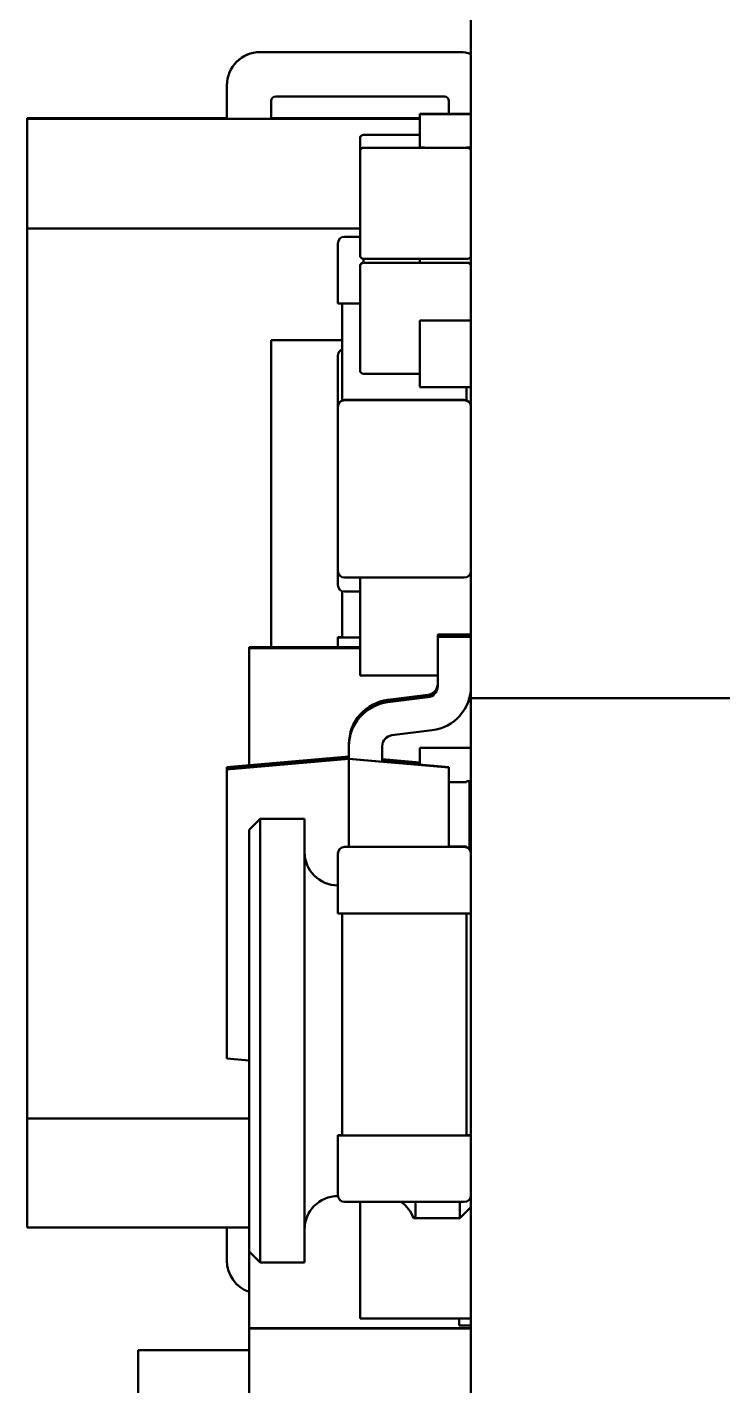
# Model space of a CAD drawing. Header units: millimetres. Extents: x 3137 to 5094, y 789 to 1822.
# Drawn here: x 3381.44 to 3384.58, y 1372.83 to 1378.96 of the extents above; entities that cross this region are included whole.
import ezdxf

# ---------------------------------------------------------------- set-up
doc = ezdxf.new("R2010")
doc.units = ezdxf.units.MM
doc.header["$LTSCALE"] = 1.8
doc.layers.add('외형선(ISO)', color=7, linetype='Continuous', lineweight=50)

msp = doc.modelspace()

# ---------------------------------------------------------------- linework, layer by layer
at = {"layer": '외형선(ISO)'}
for p, q in [((3383.4416, 1379.3371), (3383.4416, 1375.9344)), ((3383.3916, 1378.8487), (3382.4916, 1378.8487)), ((3382.4916, 1378.848), (3383.3916, 1378.848)), ((3382.3416, 1378.698), (3382.3416, 1378.6987)), ((3382.3416, 1378.548), (3382.3416, 1378.698)), ((3382.5416, 1378.628), (3382.5416, 1378.548)), ((3383.3216, 1378.648), (3382.5616, 1378.648)), ((3383.3416, 1378.5706), (3383.3416, 1378.628)), ((3381.4416, 1378.55), (3382.3416, 1378.55)), ((3381.4416, 1378.5467), (3381.4416, 1378.55)), ((3382.5416, 1378.548), (3382.3416, 1378.548)), ((3382.5416, 1378.55), (3383.2116, 1378.55)), ((3383.2116, 1378.5706), (3383.2116, 1378.5703)), ((3383.2116, 1378.5706), (3383.4416, 1378.5706)), ((3383.2116, 1378.5703), (3383.4416, 1378.5703)), ((3383.2116, 1378.5703), (3383.2116, 1378.5695)), ((3383.2116, 1378.5695), (3383.2116, 1378.5692)), ((3383.2116, 1378.5695), (3383.4416, 1378.5695)), ((3383.2116, 1378.5692), (3383.4416, 1378.5692)), ((3383.2116, 1378.5692), (3383.2116, 1378.569)), ((3383.2116, 1378.569), (3383.2116, 1378.5687)), ((3383.2116, 1378.569), (3383.4416, 1378.569)), ((3383.2116, 1378.5687), (3383.4416, 1378.5687)), ((3383.2116, 1378.5687), (3383.2116, 1378.5685)), ((3383.2116, 1378.5685), (3383.2116, 1378.5682)), ((3383.2116, 1378.5685), (3383.4416, 1378.5685)), ((3383.2116, 1378.5682), (3383.4416, 1378.5682)), ((3383.2116, 1378.5682), (3383.2116, 1378.568)), ((3383.2116, 1378.568), (3383.2116, 1378.5677)), ((3383.2116, 1378.568), (3383.4416, 1378.568)), ((3383.2116, 1378.5677), (3383.4416, 1378.5677)), ((3383.2116, 1378.5677), (3383.2116, 1378.4177)), ((3381.4416, 1378.5467), (3383.2116, 1378.5467)), ((3381.4416, 1378.5467), (3381.4416, 1378.0533)), ((3382.9416, 1378.4604), (3382.9416, 1378.46)), ((3382.9416, 1378.46), (3382.9416, 1378.4596)), ((3382.9416, 1378.4596), (3382.9416, 1378.4592)), ((3382.9416, 1378.4592), (3382.9416, 1378.402)), ((3382.9566, 1378.4754), (3383.2116, 1378.4754)), ((3382.9566, 1378.4746), (3383.2116, 1378.4746)), ((3382.9416, 1378.402), (3382.9416, 1378.4018)), ((3382.9416, 1378.4018), (3382.9416, 1378.4013)), ((3382.9416, 1378.4013), (3382.9416, 1378.4011)), ((3382.9416, 1378.4011), (3382.9416, 1377.9311)), ((3382.9566, 1378.417), (3383.4266, 1378.417)), ((3383.4266, 1378.4168), (3382.9566, 1378.4168)), ((3383.4266, 1378.4163), (3382.9566, 1378.4163)), ((3383.2316, 1378.4177), (3383.2116, 1378.4177)), ((3383.2176, 1378.417), (3383.2176, 1378.4177)), ((3383.4416, 1378.4177), (3383.4216, 1378.4177)), ((3383.4356, 1378.4177), (3383.4356, 1378.417)), ((3383.4356, 1378.4167), (3383.4356, 1378.4164)), ((3383.4356, 1378.4162), (3383.4356, 1378.4159)), ((3383.4356, 1378.4157), (3383.4356, 1378.4154)), ((3383.4356, 1378.4152), (3383.4356, 1378.414)), ((3381.4416, 1378.0533), (3382.9416, 1378.0533)), ((3381.4416, 1374.0391), (3381.4416, 1378.0533)), ((3382.8716, 1378.0157), (3382.9416, 1378.0157)), ((3382.8416, 1377.9857), (3382.8416, 1377.985)), ((3382.8416, 1377.985), (3382.8416, 1377.715)), ((3382.9416, 1377.8836), (3382.9416, 1377.8834)), ((3382.9416, 1377.8834), (3382.9416, 1377.883)), ((3382.9416, 1377.883), (3382.9416, 1377.8828)), ((3382.9416, 1377.8828), (3382.9416, 1377.4128)), ((3382.9566, 1377.9161), (3382.9566, 1377.8986)), ((3382.9566, 1377.9161), (3383.4266, 1377.9161)), ((3382.9566, 1377.8986), (3383.4266, 1377.8986)), ((3383.4266, 1377.8984), (3382.9566, 1377.8984)), ((3383.4266, 1377.898), (3382.9566, 1377.898)), ((3383.2116, 1377.9161), (3383.2116, 1377.8986)), ((3382.8616, 1377.715), (3382.8616, 1377.2779)), ((3382.9416, 1377.715), (3382.8716, 1377.715)), ((3383.2116, 1377.6377), (3383.4416, 1377.6377)), ((3383.2116, 1377.6377), (3383.2116, 1377.6376)), ((3383.2116, 1377.6377), (3383.2116, 1377.6377)), ((3383.2116, 1377.6373), (3383.2116, 1377.6376)), ((3383.2316, 1377.6376), (3383.2116, 1377.6376)), ((3383.2116, 1377.6373), (3383.2116, 1377.6372)), ((3383.2116, 1377.6373), (3383.2316, 1377.6373)), ((3383.2116, 1377.3372), (3383.2116, 1377.6372)), ((3383.4416, 1377.6372), (3383.2116, 1377.6372)), ((3383.4416, 1377.6376), (3383.4216, 1377.6376)), ((3383.4216, 1377.6373), (3383.4416, 1377.6373)), ((3382.5416, 1377.5472), (3382.5416, 1377.5486)), ((3382.5416, 1377.5486), (3382.8616, 1377.5486)), ((3382.5416, 1377.5472), (3382.5416, 1377.4972)), ((3382.5416, 1376.1652), (3382.5416, 1377.4972)), ((3382.8416, 1377.479), (3382.8416, 1377.4784)), ((3382.8416, 1377.4784), (3382.8416, 1377.2497)), ((3382.9566, 1377.3978), (3383.2116, 1377.3978)), ((3383.4416, 1377.3372), (3383.2116, 1377.3372)), ((3383.4216, 1377.2779), (3383.4216, 1377.3372)), ((3382.8716, 1377.2797), (3383.4116, 1377.2797)), ((3383.4116, 1377.2794), (3382.8716, 1377.2794)), ((3383.4116, 1377.2786), (3382.8716, 1377.2786)), ((3382.8416, 1377.2497), (3382.8416, 1377.2494)), ((3382.8416, 1377.2494), (3382.8416, 1377.2486)), ((3382.8416, 1377.2486), (3382.8416, 1377.2484)), ((3382.8416, 1377.2484), (3382.8416, 1376.5084)), ((3382.8416, 1376.5084), (3382.8416, 1376.445)), ((3382.8716, 1376.4784), (3383.4116, 1376.4784)), ((3382.9416, 1376.0364), (3382.9416, 1376.4784)), ((3382.8616, 1376.4168), (3382.8616, 1376.2084)), ((3382.8716, 1376.415), (3382.9416, 1376.415)), ((3383.4416, 1376.2217), (3383.2916, 1376.2217)), ((3383.2916, 1376.2213), (3383.2916, 1376.2217)), ((3383.4416, 1376.2213), (3383.2916, 1376.2213)), ((3383.2916, 1376.2213), (3383.2916, 1376.2201)), ((3383.4416, 1376.2201), (3383.2916, 1376.2201)), ((3383.2916, 1376.2201), (3383.2916, 1376.2197)), ((3383.4416, 1376.2197), (3383.2916, 1376.2197)), ((3383.2916, 1376.2197), (3383.2916, 1376.213)), ((3382.9416, 1376.1652), (3382.4416, 1376.1652)), ((3382.4416, 1376.1598), (3382.4416, 1376.1652)), ((3382.9416, 1376.1598), (3382.4416, 1376.1598)), ((3382.4416, 1375.6325), (3382.4416, 1376.1598)), ((3382.8416, 1376.209), (3382.8416, 1376.2084)), ((3382.8416, 1376.2084), (3382.8416, 1376.1652)), ((3382.9416, 1376.2084), (3382.8716, 1376.2084)), ((3382.9416, 1376.2084), (3382.9016, 1376.2084)), ((3383.4416, 1376.213), (3383.2916, 1376.213)), ((3383.2916, 1376.2127), (3383.2916, 1376.213)), ((3383.4416, 1376.2127), (3383.2916, 1376.2127)), ((3383.2916, 1376.2127), (3383.2916, 1376.2114)), ((3383.4416, 1376.2114), (3383.2916, 1376.2114)), ((3383.2916, 1376.2114), (3383.2916, 1376.2111)), ((3383.4416, 1376.2111), (3383.2916, 1376.2111)), ((3383.2916, 1376.2111), (3383.2916, 1375.988)), ((3382.9416, 1376.0364), (3383.2916, 1376.0364)), ((3383.0672, 1375.9268), (3383.2477, 1375.949)), ((3383.2477, 1375.9486), (3383.0672, 1375.9264)), ((3383.0672, 1375.9252), (3383.2477, 1375.9474)), ((3383.2477, 1375.947), (3383.0672, 1375.9248)), ((3383.0672, 1375.9182), (3383.2477, 1375.9404)), ((3383.2477, 1375.94), (3383.0672, 1375.9178)), ((3383.0672, 1375.9166), (3383.2477, 1375.9388)), ((3383.2477, 1375.9384), (3383.0672, 1375.9162)), ((3384.6416, 1375.9344), (3383.4416, 1375.9344)), ((3383.4416, 1342.7244), (3383.4416, 1375.9344)), ((3383.0855, 1375.7673), (3383.266, 1375.7895)), ((3382.8916, 1375.6719), (3382.3416, 1375.6238)), ((3382.8916, 1375.6694), (3382.3416, 1375.6213)), ((3382.8916, 1375.7283), (3382.8916, 1375.7279)), ((3382.8916, 1375.7279), (3382.8916, 1375.7267)), ((3382.8916, 1375.7267), (3382.8916, 1375.7263)), ((3382.8916, 1375.7263), (3382.8916, 1375.7197)), ((3382.8916, 1375.7197), (3382.8916, 1375.7193)), ((3382.8916, 1375.7193), (3382.8916, 1375.7181)), ((3382.8916, 1375.7181), (3382.8916, 1375.7177)), ((3382.8916, 1375.7177), (3382.8916, 1375.6611)), ((3383.0416, 1375.6479), (3383.0416, 1375.7177)), ((3383.2116, 1375.7103), (3383.2116, 1375.7106)), ((3383.4416, 1375.7106), (3383.2116, 1375.7106)), ((3383.2116, 1375.7103), (3383.2116, 1375.6353)), ((3383.4416, 1375.7103), (3383.2116, 1375.7103)), ((3382.8916, 1375.6633), (3382.3416, 1375.6152)), ((3382.8916, 1375.6608), (3382.3416, 1375.6127)), ((3382.3416, 1375.6238), (3382.3416, 1375.6213)), ((3382.3416, 1375.6213), (3382.3416, 1375.6152)), ((3382.3416, 1375.6152), (3382.3416, 1375.6127)), ((3382.3416, 1375.6127), (3382.3416, 1374.3089)), ((3382.8916, 1375.6611), (3382.8916, 1375.6608)), ((3382.8916, 1375.6611), (3383.0416, 1375.6479)), ((3382.8916, 1375.6608), (3382.8916, 1375.2634)), ((3382.8916, 1375.6608), (3383.3416, 1375.6214)), ((3383.0416, 1375.6588), (3383.2116, 1375.6439)), ((3383.0416, 1375.6563), (3383.2116, 1375.6414)), ((3383.0416, 1375.6502), (3383.3416, 1375.6239)), ((3383.3416, 1375.6239), (3383.3416, 1375.6214)), ((3383.3416, 1375.6214), (3383.3416, 1375.2634)), ((3383.4216, 1375.5553), (3383.3416, 1375.5553)), ((3383.4416, 1375.5603), (3383.4216, 1375.5603)), ((3383.4356, 1375.5578), (3383.4356, 1375.2628)), ((3383.4416, 1375.429), (3383.4316, 1375.429)), ((3382.4416, 1375.3405), (3382.4916, 1375.3905)), ((3382.4916, 1375.3905), (3382.4916, 1375.3889)), ((3382.4916, 1375.3905), (3382.6916, 1375.3905)), ((3382.4916, 1375.3889), (3382.4916, 1375.3889)), ((3382.4916, 1375.0886), (3382.4916, 1375.3889)), ((3382.6916, 1375.3905), (3382.6916, 1375.3889)), ((3382.6916, 1375.3889), (3382.6916, 1375.0886)), ((3382.4416, 1375.3405), (3382.4416, 1375.3389)), ((3382.4416, 1375.0887), (3382.4416, 1375.3389)), ((3382.8716, 1375.2634), (3383.4116, 1375.2634)), ((3383.3416, 1375.2653), (3383.4216, 1375.2653)), ((3383.4416, 1375.2606), (3383.4243, 1375.2606)), ((3383.4249, 1375.2603), (3383.4416, 1375.2603)), ((3383.4356, 1375.2628), (3383.4356, 1375.2606)), ((3383.4356, 1375.2606), (3383.4356, 1375.2603)), ((3382.8416, 1375.2334), (3382.8416, 1375.2328)), ((3382.8416, 1375.2328), (3382.8416, 1374.9628)), ((3382.4416, 1375.0887), (3382.4416, 1373.6887)), ((3382.4916, 1375.0886), (3382.4916, 1373.6886)), ((3382.6916, 1375.0886), (3382.6916, 1373.6886)), ((3382.8616, 1374.9628), (3382.8616, 1373.9628)), ((3383.4116, 1374.9628), (3382.8716, 1374.9628)), ((3383.4216, 1373.9628), (3383.4216, 1374.9628)), ((3382.4416, 1374.3002), (3382.3416, 1374.3089)), ((3381.4416, 1374.0391), (3382.4416, 1374.0391)), ((3381.4416, 1374.0391), (3381.4416, 1373.5467)), ((3382.8416, 1373.9634), (3382.8416, 1373.9628)), ((3382.8416, 1373.9628), (3382.8416, 1373.6928)), ((3383.4116, 1373.9628), (3382.8716, 1373.9628)), ((3383.3816, 1373.9628), (3382.9016, 1373.9628)), ((3382.4416, 1373.4389), (3382.4416, 1373.6887)), ((3382.4916, 1373.3889), (3382.4916, 1373.6886)), ((3382.6916, 1373.6886), (3382.6916, 1373.3889)), ((3382.8418, 1373.689), (3382.8416, 1373.689)), ((3382.8716, 1373.6628), (3383.4116, 1373.6628)), ((3382.9416, 1373.1364), (3382.9416, 1373.6628)), ((3383.3916, 1373.6628), (3383.3916, 1373.5889)), ((3383.1894, 1373.5889), (3383.3421, 1373.5889)), ((3383.3421, 1373.5889), (3383.3916, 1373.5889)), ((3383.4416, 1373.6389), (3383.3916, 1373.5889)), ((3381.4416, 1373.5467), (3382.4416, 1373.5467)), ((3382.3416, 1373.398), (3382.3416, 1373.5467)), ((3382.4416, 1373.0932), (3382.4416, 1373.4389)), ((3382.4416, 1373.4389), (3382.4916, 1373.3889)), ((3382.4916, 1373.3889), (3382.6916, 1373.3889)), ((3382.9416, 1373.1364), (3383.4416, 1373.1364)), ((3383.3886, 1373.1364), (3383.3886, 1373.1056)), ((3383.4416, 1373.1056), (3383.3886, 1373.1056)), ((3383.4416, 1373.0932), (3382.4416, 1373.0932)), ((3382.4416, 1373.0911), (3382.4416, 1373.0932)), ((3383.4416, 1373.0911), (3382.4416, 1373.0911)), ((3382.4416, 1371.7911), (3382.4416, 1373.0911)), ((3382.4416, 1372.9946), (3381.9416, 1372.9946)), ((3381.9416, 1359.5482), (3381.9416, 1372.9946))]:
    msp.add_line(p, q, dxfattribs=at)
for centre, radius, start, end in [((3382.4916, 1378.6987), 0.15, 90, 180), ((3382.4916, 1378.698), 0.15, 90, 180), ((3383.3916, 1378.6987), 0.15, 70.52877, 90), ((3383.3916, 1378.698), 0.15, 70.52877, 90), ((3382.5616, 1378.628), 0.02, 90, 180), ((3383.3216, 1378.628), 0.02, 0, 90), ((3382.9566, 1378.4604), 0.015, 90, 180), ((3382.9566, 1378.4596), 0.015, 90, 180), ((3382.9566, 1378.402), 0.015, 90, 180), ((3382.9566, 1378.4018), 0.015, 90, 180), ((3382.9566, 1378.4013), 0.015, 90, 180), ((3383.4266, 1378.402), 0.015, 0, 90), ((3383.4266, 1378.4018), 0.015, 0, 90), ((3383.4266, 1378.4013), 0.015, 0, 90), ((3382.8716, 1377.9857), 0.03, 90, 180), ((3382.9566, 1377.9311), 0.015, 180, 270), ((3382.9566, 1377.8836), 0.015, 90, 180), ((3382.9566, 1377.8834), 0.015, 90, 180), ((3382.9566, 1377.883), 0.015, 90, 180), ((3383.4266, 1377.9311), 0.015, 270, 0), ((3383.4266, 1377.8836), 0.015, 0, 90), ((3383.4266, 1377.8834), 0.015, 0, 90), ((3383.4266, 1377.883), 0.015, 0, 90), ((3382.8716, 1377.479), 0.03, 109.47122, 180), ((3382.9566, 1377.4128), 0.015, 180, 270), ((3382.8716, 1377.2497), 0.03, 90, 180), ((3382.8716, 1377.2494), 0.03, 90, 180), ((3382.8716, 1377.2486), 0.03, 90, 180), ((3383.4116, 1377.2497), 0.03, 0, 90), ((3383.4116, 1377.2494), 0.03, 0, 90), ((3383.4116, 1377.2486), 0.03, 0, 90), ((3382.8716, 1376.5084), 0.03, 180, 270), ((3383.4116, 1376.5084), 0.03, 270, 0), ((3382.8716, 1376.445), 0.03, 180, 270), ((3383.2416, 1375.9986), 0.05, 277, 0), ((3383.2416, 1375.9982), 0.05, 277, 0), ((3383.2416, 1375.997), 0.05, 277, 0), ((3383.2416, 1375.9966), 0.05, 277, 0), ((3383.2416, 1375.99), 0.05, 277, 0), ((3383.2416, 1375.9896), 0.05, 277, 0), ((3383.2416, 1375.9884), 0.05, 277, 0), ((3383.2416, 1375.988), 0.05, 277, 0), ((3383.2416, 1375.988), 0.2, 277, 0), ((3383.0916, 1375.7283), 0.2, 97, 180), ((3383.0916, 1375.7279), 0.2, 97, 180), ((3383.0916, 1375.7267), 0.2, 97, 180), ((3383.0916, 1375.7263), 0.2, 97, 180), ((3383.0916, 1375.7197), 0.2, 97, 180), ((3383.0916, 1375.7193), 0.2, 97, 180), ((3383.0916, 1375.7181), 0.2, 97, 180), ((3383.0916, 1375.7177), 0.2, 97, 180), ((3383.0916, 1375.7177), 0.05, 97, 180), ((3382.8416, 1375.2404), 0.15, 180, 270), ((3382.8716, 1375.2334), 0.03, 90, 180), ((3383.4116, 1375.2334), 0.03, 0, 90), ((3382.8416, 1373.539), 0.15, 90, 180), ((3382.8716, 1373.6928), 0.03, 180, 270), ((3383.0416, 1373.539), 0.15, 19.47119, 55.64521), ((3383.4116, 1373.6928), 0.03, 270, 0), ((3382.4916, 1373.398), 0.15, 179.99999, 250.52877)]:
    msp.add_arc(centre, radius, start, end, dxfattribs=at)
for centre, major_axis, start_param, end_param in [((3382.8716, 1377.715), (-0.03, 0), 6.283185, 7.853982), ((3382.8716, 1376.209), (-0.03, 0), 5.052226, 6.283185), ((3382.8716, 1376.2084), (-0.03, 0), 6.283185, 7.853981), ((3382.9016, 1376.2084), (-0.04, 0), 6.283185, 7.853982), ((3383.4216, 1375.2603), (0.01, 0), 5.045488, 6.283185), ((3382.8716, 1374.9628), (-0.03, 0), 6.283185, 7.853982), ((3383.4116, 1374.9628), (0.03, 0), 4.712389, 6.283185), ((3382.8716, 1373.9634), (-0.03, 0), 5.052226, 6.283185), ((3382.8716, 1373.9628), (-0.03, 0), 6.283185, 7.853981), ((3382.9016, 1373.9628), (-0.04, 0), 6.283185, 7.853982), ((3383.3816, 1373.9628), (0.04, 0), 4.712389, 6.283185), ((3383.4116, 1373.9628), (0.03, 0), 4.712389, 6.283185), ((3383.4116, 1373.9634), (0.03, 0), 6.283185, 7.514145)]:
    msp.add_ellipse(centre, major_axis=major_axis, ratio=0.000845, start_param=start_param, end_param=end_param, dxfattribs=at)
msp.add_open_spline([(3383.1907, 1373.6628), (3383.1907, 1373.6622), (3383.1907, 1373.6617), (3383.1911, 1373.6485), (3383.1913, 1373.6366), (3383.1914, 1373.6162), (3383.1913, 1373.6077), (3383.191, 1373.5954), (3383.1908, 1373.5914), (3383.1899, 1373.5892), (3383.1896, 1373.5889), (3383.1893, 1373.5889)], degree=3, knots=[0.055912, 0.055912, 0.055912, 0.055912, 0.05608266, 0.05608266, 0.0599994, 0.0599994, 0.06384594, 0.06384594, 0.06749643, 0.06749643, 0.06878102, 0.06878102, 0.06878102, 0.06878102], dxfattribs=at)
msp.add_open_spline([(3383.183, 1373.589), (3383.183, 1373.5889), (3383.1868, 1373.5889), (3383.1893, 1373.5889)], degree=3, dxfattribs=at)

doc.saveas('drawing.dxf')
